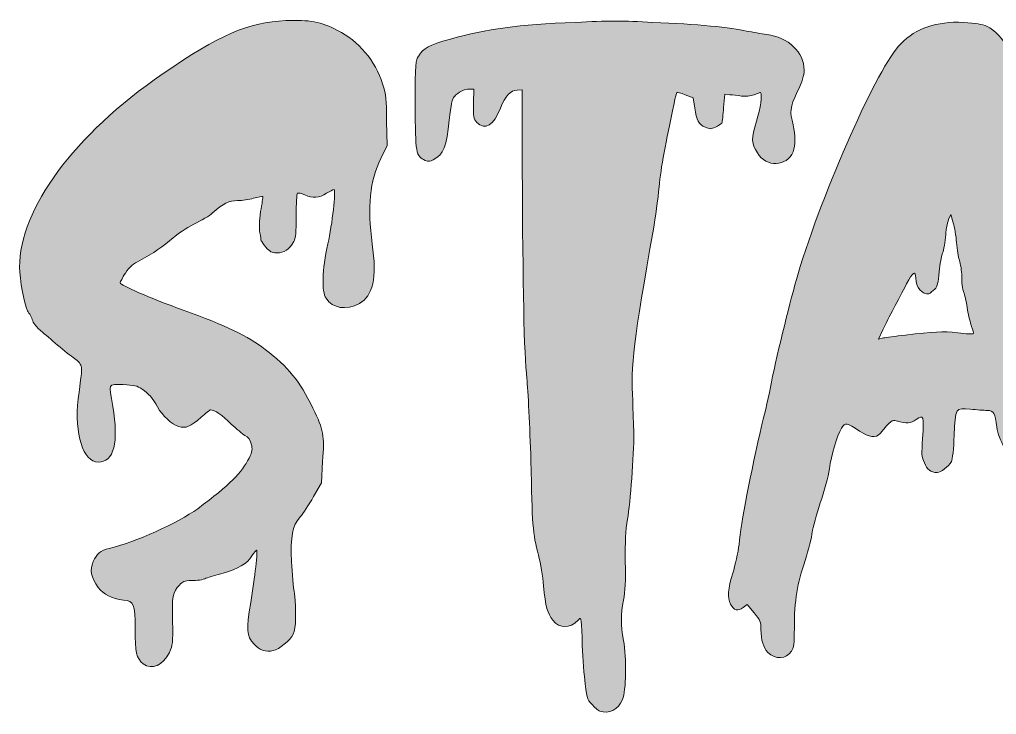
# Model space of a CAD drawing. Header units: inches. Extents: x 2.49 to 9.5, y -10.46 to -1.5.
# Drawn here: x 3.182 to 4.432, y -10.441 to -9.551 of the extents above; entities that cross this region are included whole.
import ezdxf

# ---------------------------------------------------------------- set-up
doc = ezdxf.new("R2010")
doc.units = ezdxf.units.IN
doc.header["$MEASUREMENT"] = 0
doc.layers.add('Layer 1', color=7, linetype='Continuous')

# ---------------------------------------------------------------- blocks, each defined once
blk = doc.blocks.new('block 4')
at = {"layer": 'Layer 1', "true_color": 0x231f20}
h = blk.add_hatch(color=250, dxfattribs=at)
h.dxf.hatch_style = 2
edge = h.paths.add_edge_path()
edge.add_spline(control_points=[(3.6512, -9.6812), (3.6512, -9.6812), (3.6519, -9.7122), (3.6519, -9.7122), (3.6519, -9.7122), (3.6438, -9.7291), (3.6438, -9.7291), (3.6298, -9.7571), (3.6269, -9.7917), (3.6328, -9.838), (3.6394, -9.8822), (3.6335, -9.905), (3.6166, -9.9146), (3.5989, -9.9234), (3.5827, -9.9212), (3.5739, -9.9079), (3.568, -9.8991), (3.5688, -9.8719), (3.5761, -9.838), (3.582, -9.8137), (3.5864, -9.7688), (3.5842, -9.7688), (3.5827, -9.7688), (3.5791, -9.771), (3.5746, -9.7732), (3.5651, -9.7799), (3.557, -9.7799), (3.5467, -9.7755), (3.5423, -9.7732), (3.5378, -9.7732), (3.5371, -9.7732), (3.5364, -9.7747), (3.5356, -9.7872), (3.5356, -9.8019), (3.5356, -9.824), (3.5349, -9.8307), (3.5327, -9.8351), (3.5275, -9.8454), (3.5202, -9.8498), (3.5106, -9.8498), (3.504, -9.8498), (3.5025, -9.8483), (3.4966, -9.8424), (3.4937, -9.8388), (3.4915, -9.8351), (3.4907, -9.8343), (3.4907, -9.8336), (3.49, -9.8285), (3.4893, -9.824), (3.4878, -9.8181), (3.4885, -9.8093), (3.49, -9.7968), (3.4922, -9.7872), (3.4929, -9.7784), (3.4929, -9.7777), (3.4922, -9.7769), (3.4871, -9.7784), (3.4812, -9.7799), (3.4753, -9.7813), (3.4664, -9.7828), (3.4606, -9.7828), (3.4495, -9.7828), (3.4429, -9.7858), (3.4282, -9.799), (3.4252, -9.8019), (3.4142, -9.8086), (3.4046, -9.813), (3.395, -9.8181), (3.3833, -9.8255), (3.3781, -9.8307), (3.3663, -9.841), (3.3524, -9.8505), (3.3354, -9.8594), (3.3273, -9.8638), (3.3222, -9.8675), (3.317, -9.8756), (3.3133, -9.8814), (3.3104, -9.8873), (3.3104, -9.8881), (3.3104, -9.891), (3.3472, -9.9072), (3.3921, -9.9234), (3.4451, -9.9425), (3.4738, -9.9565), (3.4959, -9.9734), (3.5253, -9.9955), (3.54, -10.0139), (3.557, -10.0485), (3.571, -10.0772), (3.5717, -10.0831), (3.5695, -10.117), (3.5695, -10.117), (3.568, -10.1442), (3.568, -10.1442), (3.568, -10.1442), (3.5577, -10.1619), (3.5577, -10.1619), (3.5518, -10.1722), (3.5445, -10.1839), (3.5408, -10.1876), (3.5305, -10.2001), (3.5283, -10.2127), (3.5297, -10.245), (3.5305, -10.2598), (3.5319, -10.2789), (3.5334, -10.2863), (3.5356, -10.3083), (3.5356, -10.3311), (3.5319, -10.3378), (3.5283, -10.3459), (3.5135, -10.3577), (3.5062, -10.3591), (3.4966, -10.3613), (3.4878, -10.3584), (3.4819, -10.351), (3.4716, -10.3392), (3.4716, -10.3334), (3.4775, -10.2973), (3.4826, -10.2657), (3.4871, -10.2303), (3.4848, -10.2303), (3.4848, -10.2303), (3.4819, -10.2333), (3.479, -10.2377), (3.4723, -10.248), (3.4613, -10.2546), (3.4422, -10.2598), (3.4341, -10.262), (3.4245, -10.2649), (3.4201, -10.2664), (3.4164, -10.2686), (3.4083, -10.2693), (3.4017, -10.2693), (3.3921, -10.2693), (3.3906, -10.2708), (3.3862, -10.2752), (3.3774, -10.284), (3.3766, -10.2899), (3.3774, -10.3216), (3.3781, -10.3503), (3.3774, -10.3518), (3.3737, -10.3613), (3.3649, -10.3783), (3.3509, -10.3842), (3.3399, -10.3761), (3.331, -10.3687), (3.3295, -10.3613), (3.3295, -10.3311), (3.3295, -10.2988), (3.3281, -10.2958), (3.3148, -10.2944), (3.2986, -10.2921), (3.2898, -10.2877), (3.2824, -10.2782), (3.2729, -10.2649), (3.2714, -10.2561), (3.2758, -10.245), (3.281, -10.2347), (3.2846, -10.2311), (3.2964, -10.2281), (3.3288, -10.2208), (3.384, -10.1957), (3.4098, -10.1773), (3.451, -10.1464), (3.4657, -10.1317), (3.4753, -10.1126), (3.4797, -10.1037), (3.4797, -10.1015), (3.4782, -10.0942), (3.4767, -10.0883), (3.4738, -10.0853), (3.4701, -10.0838), (3.4672, -10.0816), (3.4591, -10.075), (3.4525, -10.0691), (3.4407, -10.0574), (3.4311, -10.0507), (3.426, -10.0507), (3.4252, -10.0507), (3.4193, -10.0551), (3.4142, -10.0603), (3.4009, -10.0721), (3.3936, -10.075), (3.3855, -10.0721), (3.3759, -10.0691), (3.3649, -10.0588), (3.3582, -10.0471), (3.3516, -10.0353), (3.3472, -10.0301), (3.3384, -10.0242), (3.3318, -10.0198), (3.3281, -10.0191), (3.3141, -10.0184), (3.2942, -10.0184), (3.2957, -10.0154), (3.3008, -10.0463), (3.3089, -10.0927), (3.3023, -10.1177), (3.2824, -10.1177), (3.2633, -10.1177), (3.2515, -10.0816), (3.2567, -10.0367), (3.2611, -10.0022), (3.2618, -9.9999), (3.2604, -9.9948), (3.2596, -9.9918), (3.2552, -9.9867), (3.2501, -9.9838), (3.2449, -9.9801), (3.2353, -9.972), (3.2272, -9.9653), (3.2199, -9.9587), (3.211, -9.9514), (3.2074, -9.9484), (3.2044, -9.9455), (3.2, -9.9411), (3.1985, -9.9366), (3.1971, -9.933), (3.1941, -9.9271), (3.1919, -9.9241), (3.1882, -9.9182), (3.1816, -9.8829), (3.1816, -9.8682), (3.1816, -9.7931), (3.2515, -9.6989), (3.3641, -9.6209), (3.4385, -9.5701), (3.4738, -9.5546), (3.5224, -9.5524), (3.5518, -9.551), (3.568, -9.5539), (3.5886, -9.565), (3.6151, -9.5782), (3.6372, -9.604), (3.646, -9.6334), (3.6512, -9.6481), (3.6512, -9.6525), (3.6512, -9.6812)], knot_values=[0, 0, 0, 0, 1, 1, 1, 2, 2, 2, 3, 3, 3, 4, 4, 4, 5, 5, 5, 6, 6, 6, 7, 7, 7, 8, 8, 8, 9, 9, 9, 10, 10, 10, 11, 11, 11, 12, 12, 12, 13, 13, 13, 14, 14, 14, 15, 15, 15, 16, 16, 16, 17, 17, 17, 18, 18, 18, 19, 19, 19, 20, 20, 20, 21, 21, 21, 22, 22, 22, 23, 23, 23, 24, 24, 24, 25, 25, 25, 26, 26, 26, 27, 27, 27, 28, 28, 28, 29, 29, 29, 30, 30, 30, 31, 31, 31, 32, 32, 32, 33, 33, 33, 34, 34, 34, 35, 35, 35, 36, 36, 36, 37, 37, 37, 38, 38, 38, 39, 39, 39, 40, 40, 40, 41, 41, 41, 42, 42, 42, 43, 43, 43, 44, 44, 44, 45, 45, 45, 46, 46, 46, 47, 47, 47, 48, 48, 48, 49, 49, 49, 50, 50, 50, 51, 51, 51, 52, 52, 52, 53, 53, 53, 54, 54, 54, 55, 55, 55, 56, 56, 56, 57, 57, 57, 58, 58, 58, 59, 59, 59, 60, 60, 60, 61, 61, 61, 62, 62, 62, 63, 63, 63, 64, 64, 64, 65, 65, 65, 66, 66, 66, 67, 67, 67, 68, 68, 68, 69, 69, 69, 70, 70, 70, 71, 71, 71, 72, 72, 72, 73, 73, 73, 74, 74, 74, 75, 75, 75, 76, 76, 76, 77, 77, 77, 78, 78, 78, 79, 79, 79, 79], degree=3, periodic=1)
h = blk.add_hatch(color=250, dxfattribs=at)
h.dxf.hatch_style = 2
edge = h.paths.add_edge_path()
edge.add_spline(control_points=[(4.1856, -9.6157), (4.1856, -9.6231), (4.1834, -9.6297), (4.1768, -9.6437), (4.1672, -9.6643), (4.1672, -9.6687), (4.1716, -9.6857), (4.1746, -9.6997), (4.1746, -9.7114), (4.1716, -9.7203), (4.1635, -9.7394), (4.137, -9.7409), (4.126, -9.7217), (4.1179, -9.7099), (4.1179, -9.7033), (4.1245, -9.6812), (4.1297, -9.6643), (4.1326, -9.6474), (4.1297, -9.6444), (4.1297, -9.6444), (4.126, -9.6452), (4.1216, -9.6474), (4.1164, -9.6489), (4.1113, -9.6496), (4.1054, -9.6489), (4.101, -9.6481), (4.0936, -9.6474), (4.0907, -9.6474), (4.0907, -9.6474), (4.084, -9.6466), (4.084, -9.6466), (4.084, -9.6466), (4.0826, -9.6636), (4.0826, -9.6636), (4.0818, -9.6731), (4.0811, -9.682), (4.0803, -9.6835), (4.0789, -9.6849), (4.0759, -9.6871), (4.0722, -9.6886), (4.0664, -9.6916), (4.0649, -9.6916), (4.059, -9.6886), (4.0509, -9.6857), (4.048, -9.6798), (4.0457, -9.6643), (4.0457, -9.6643), (4.0435, -9.6511), (4.0435, -9.6511), (4.0435, -9.6511), (4.0332, -9.6474), (4.0332, -9.6474), (4.0281, -9.6452), (4.0229, -9.6437), (4.0229, -9.6444), (4.0222, -9.6444), (4.0207, -9.6511), (4.0193, -9.6584), (4.0082, -9.7092), (4.0023, -9.7401), (4.0001, -9.7652), (3.9986, -9.7806), (3.995, -9.8056), (3.9928, -9.8196), (3.9677, -9.9602), (3.9633, -9.997), (3.9663, -10.0382), (3.9663, -10.0522), (3.9677, -10.0713), (3.9677, -10.0809), (3.9677, -10.1089), (3.9633, -10.17), (3.9596, -10.1906), (3.9567, -10.206), (3.9567, -10.2193), (3.9567, -10.245), (3.9574, -10.2701), (3.9567, -10.2833), (3.9545, -10.2944), (3.9508, -10.3128), (3.9508, -10.326), (3.9545, -10.3459), (3.9582, -10.3687), (3.9582, -10.4106), (3.953, -10.4217), (3.9479, -10.4349), (3.9353, -10.4408), (3.9243, -10.4364), (3.9221, -10.4357), (3.9169, -10.4313), (3.914, -10.4276), (3.9074, -10.421), (3.9074, -10.4202), (3.9044, -10.3922), (3.903, -10.3768), (3.9015, -10.354), (3.9015, -10.3429), (3.9, -10.3142), (3.9008, -10.3157), (3.8963, -10.3201), (3.8853, -10.3311), (3.8735, -10.3311), (3.864, -10.3201), (3.8573, -10.3113), (3.8544, -10.3032), (3.8522, -10.2759), (3.8514, -10.2642), (3.8485, -10.2472), (3.8456, -10.2369), (3.8382, -10.209), (3.8375, -10.1972), (3.836, -10.1155), (3.8345, -10.0728), (3.8323, -10.0257), (3.8308, -10.0103), (3.8271, -9.9786), (3.8257, -9.8947), (3.8249, -9.7423), (3.8249, -9.7423), (3.8249, -9.6408), (3.8249, -9.6408), (3.8249, -9.6408), (3.8183, -9.6415), (3.8183, -9.6415), (3.8102, -9.6415), (3.8029, -9.6489), (3.797, -9.6643), (3.7889, -9.6864), (3.7771, -9.6938), (3.7668, -9.6827), (3.7624, -9.6776), (3.7624, -9.6761), (3.7624, -9.6584), (3.7624, -9.6584), (3.7631, -9.64), (3.7631, -9.64), (3.7631, -9.64), (3.7572, -9.64), (3.7572, -9.64), (3.7506, -9.64), (3.7432, -9.6437), (3.7381, -9.6496), (3.7351, -9.6525), (3.7337, -9.6599), (3.7315, -9.6798), (3.7285, -9.7129), (3.7241, -9.7239), (3.7109, -9.7306), (3.7072, -9.7328), (3.705, -9.7328), (3.7006, -9.7313), (3.6888, -9.7261), (3.688, -9.7225), (3.688, -9.6599), (3.688, -9.6062), (3.688, -9.6032), (3.6925, -9.5973), (3.6983, -9.5878), (3.705, -9.5841), (3.7329, -9.576), (3.7808, -9.5627), (3.8183, -9.5576), (3.8934, -9.5546), (3.9324, -9.5524), (3.9552, -9.5524), (3.992, -9.5546), (4.048, -9.5569), (4.0929, -9.5613), (4.112, -9.5657), (4.1194, -9.5672), (4.1311, -9.5694), (4.1378, -9.5701), (4.1657, -9.5738), (4.1856, -9.5929), (4.1856, -9.6157)], knot_values=[0, 0, 0, 0, 1, 1, 1, 2, 2, 2, 3, 3, 3, 4, 4, 4, 5, 5, 5, 6, 6, 6, 7, 7, 7, 8, 8, 8, 9, 9, 9, 10, 10, 10, 11, 11, 11, 12, 12, 12, 13, 13, 13, 14, 14, 14, 15, 15, 15, 16, 16, 16, 17, 17, 17, 18, 18, 18, 19, 19, 19, 20, 20, 20, 21, 21, 21, 22, 22, 22, 23, 23, 23, 24, 24, 24, 25, 25, 25, 26, 26, 26, 27, 27, 27, 28, 28, 28, 29, 29, 29, 30, 30, 30, 31, 31, 31, 32, 32, 32, 33, 33, 33, 34, 34, 34, 35, 35, 35, 36, 36, 36, 37, 37, 37, 38, 38, 38, 39, 39, 39, 40, 40, 40, 41, 41, 41, 42, 42, 42, 43, 43, 43, 44, 44, 44, 45, 45, 45, 46, 46, 46, 47, 47, 47, 48, 48, 48, 49, 49, 49, 50, 50, 50, 51, 51, 51, 52, 52, 52, 53, 53, 53, 54, 54, 54, 55, 55, 55, 56, 56, 56, 57, 57, 57, 58, 58, 58, 58], degree=3, periodic=1)
h = blk.add_hatch(color=250, dxfattribs=at)
h.dxf.hatch_style = 2
edge = h.paths.add_edge_path()
edge.add_spline(control_points=[(4.5838, -10.2163), (4.5963, -10.2281), (4.5985, -10.2472), (4.5912, -10.2657), (4.5897, -10.2686), (4.5882, -10.2774), (4.5868, -10.284), (4.5824, -10.3105), (4.5647, -10.3157), (4.5588, -10.2936), (4.5559, -10.2833), (4.5536, -10.2818), (4.5426, -10.2782), (4.5375, -10.2767), (4.5316, -10.2745), (4.5294, -10.2723), (4.5264, -10.2686), (4.5264, -10.2693), (4.5264, -10.2826), (4.5264, -10.2892), (4.5249, -10.2988), (4.5242, -10.3017), (4.5227, -10.3054), (4.5213, -10.3194), (4.5198, -10.3319), (4.5161, -10.3591), (4.5139, -10.368), (4.5087, -10.3724), (4.5036, -10.3775), (4.4999, -10.3768), (4.4948, -10.3716), (4.4889, -10.3643), (4.4859, -10.3554), (4.4837, -10.3297), (4.4823, -10.312), (4.4823, -10.2995), (4.4837, -10.2759), (4.4874, -10.2355), (4.4852, -10.2193), (4.4749, -10.2016), (4.4705, -10.195), (4.4668, -10.1862), (4.4661, -10.1825), (4.4653, -10.1788), (4.4631, -10.17), (4.4616, -10.1626), (4.4528, -10.1214), (4.4499, -10.1133), (4.4425, -10.1), (4.4366, -10.0897), (4.4337, -10.0816), (4.4322, -10.0728), (4.43, -10.0551), (4.4285, -10.0515), (4.4197, -10.0515), (4.416, -10.0515), (4.4064, -10.0507), (4.3983, -10.05), (4.3792, -10.0478), (4.3792, -10.0478), (4.3777, -10.0838), (4.377, -10.1), (4.3755, -10.1148), (4.3741, -10.117), (4.3704, -10.1236), (4.3608, -10.131), (4.3557, -10.131), (4.3476, -10.131), (4.3431, -10.1273), (4.3395, -10.1184), (4.3358, -10.1111), (4.3358, -10.1074), (4.3373, -10.0875), (4.3387, -10.0581), (4.3387, -10.0566), (4.3292, -10.0632), (4.3211, -10.0684), (4.3181, -10.0691), (4.3034, -10.0647), (4.2983, -10.0632), (4.2968, -10.0647), (4.2828, -10.0809), (4.2769, -10.0875), (4.2695, -10.0861), (4.2563, -10.078), (4.2408, -10.0669), (4.2379, -10.0662), (4.2335, -10.0743), (4.2276, -10.0838), (4.2202, -10.1089), (4.218, -10.1265), (4.2166, -10.1361), (4.2114, -10.1552), (4.2062, -10.17), (4.2018, -10.1847), (4.1967, -10.2016), (4.1959, -10.2075), (4.1959, -10.2134), (4.1908, -10.2296), (4.1871, -10.2436), (4.1768, -10.273), (4.1731, -10.2944), (4.1731, -10.3304), (4.1731, -10.3503), (4.1724, -10.3554), (4.1694, -10.3599), (4.1628, -10.3702), (4.1488, -10.3709), (4.1393, -10.3613), (4.1334, -10.3547), (4.1304, -10.3459), (4.1304, -10.3319), (4.1304, -10.3216), (4.1297, -10.3209), (4.1216, -10.3105), (4.1216, -10.3105), (4.1128, -10.3002), (4.1128, -10.3002), (4.1128, -10.3002), (4.1076, -10.3039), (4.1076, -10.3039), (4.101, -10.3091), (4.0958, -10.3076), (4.0914, -10.2995), (4.0877, -10.2914), (4.0877, -10.2796), (4.0944, -10.2598), (4.0973, -10.2502), (4.101, -10.2333), (4.1025, -10.223), (4.1047, -10.195), (4.1172, -10.1332), (4.1319, -10.0677), (4.1356, -10.0551), (4.1407, -10.0316), (4.1437, -10.0154), (4.1518, -9.9757), (4.1687, -9.9079), (4.1775, -9.8778), (4.2107, -9.7666), (4.2798, -9.6121), (4.3093, -9.5819), (4.3292, -9.562), (4.3549, -9.5532), (4.3895, -9.5546), (4.4057, -9.5561), (4.4131, -9.5569), (4.4197, -9.5598), (4.4285, -9.5635), (4.4403, -9.576), (4.4484, -9.59), (4.4536, -9.5988), (4.4624, -9.6356), (4.4675, -9.6673), (4.469, -9.6827), (4.4727, -9.7041), (4.4756, -9.7151), (4.4778, -9.7269), (4.4815, -9.7467), (4.4823, -9.7585), (4.4859, -9.7968), (4.4896, -9.8218), (4.4977, -9.8483), (4.5043, -9.8704), (4.5051, -9.8778), (4.508, -9.9094), (4.5117, -9.9528), (4.5161, -9.9801), (4.5264, -10.0088), (4.5316, -10.0257), (4.5345, -10.0375), (4.5367, -10.0574), (4.5397, -10.089), (4.5441, -10.1081), (4.5566, -10.1494), (4.5698, -10.1935), (4.5757, -10.2082), (4.5838, -10.2163)], knot_values=[0, 0, 0, 0, 1, 1, 1, 2, 2, 2, 3, 3, 3, 4, 4, 4, 5, 5, 5, 6, 6, 6, 7, 7, 7, 8, 8, 8, 9, 9, 9, 10, 10, 10, 11, 11, 11, 12, 12, 12, 13, 13, 13, 14, 14, 14, 15, 15, 15, 16, 16, 16, 17, 17, 17, 18, 18, 18, 19, 19, 19, 20, 20, 20, 21, 21, 21, 22, 22, 22, 23, 23, 23, 24, 24, 24, 25, 25, 25, 26, 26, 26, 27, 27, 27, 28, 28, 28, 29, 29, 29, 30, 30, 30, 31, 31, 31, 32, 32, 32, 33, 33, 33, 34, 34, 34, 35, 35, 35, 36, 36, 36, 37, 37, 37, 38, 38, 38, 39, 39, 39, 40, 40, 40, 41, 41, 41, 42, 42, 42, 43, 43, 43, 44, 44, 44, 45, 45, 45, 46, 46, 46, 47, 47, 47, 48, 48, 48, 49, 49, 49, 50, 50, 50, 51, 51, 51, 52, 52, 52, 53, 53, 53, 54, 54, 54, 55, 55, 55, 56, 56, 56, 57, 57, 57, 58, 58, 58, 59, 59, 59, 59], degree=3, periodic=1)
edge = h.paths.add_edge_path()
edge.add_spline(control_points=[(4.3998, -9.944), (4.3983, -9.9396), (4.3961, -9.93), (4.3947, -9.9227), (4.3939, -9.9153), (4.3917, -9.905), (4.3903, -9.9013), (4.388, -9.8962), (4.3873, -9.8866), (4.3873, -9.88), (4.3873, -9.8726), (4.3858, -9.8638), (4.3844, -9.8594), (4.3829, -9.8557), (4.3814, -9.8454), (4.3807, -9.8365), (4.3799, -9.8285), (4.3785, -9.8167), (4.3763, -9.8115), (4.3763, -9.8115), (4.3733, -9.8005), (4.3733, -9.8005), (4.3733, -9.8005), (4.3704, -9.8071), (4.3704, -9.8071), (4.3689, -9.8115), (4.3667, -9.8218), (4.3667, -9.8299), (4.3652, -9.8395), (4.3638, -9.8491), (4.3623, -9.8513), (4.3615, -9.8542), (4.3593, -9.8638), (4.3586, -9.8741), (4.3571, -9.8881), (4.3564, -9.8925), (4.3527, -9.8962), (4.3505, -9.8984), (4.3468, -9.9013), (4.3454, -9.9021), (4.3373, -9.9043), (4.3284, -9.8932), (4.3284, -9.8822), (4.3284, -9.8719), (4.3247, -9.8741), (4.3167, -9.8895), (4.3122, -9.8984), (4.3049, -9.9124), (4.3005, -9.9205), (4.2953, -9.9293), (4.2894, -9.9418), (4.2865, -9.9484), (4.2865, -9.9484), (4.2806, -9.9602), (4.2806, -9.9602), (4.2806, -9.9602), (4.2872, -9.9587), (4.2872, -9.9587), (4.2902, -9.958), (4.3027, -9.9565), (4.3152, -9.9551), (4.352, -9.9506), (4.3623, -9.9499), (4.3822, -9.9521), (4.3925, -9.9536), (4.4013, -9.9536), (4.402, -9.9536), (4.4028, -9.9528), (4.4013, -9.9484), (4.3998, -9.944)], knot_values=[0, 0, 0, 0, 1, 1, 1, 2, 2, 2, 3, 3, 3, 4, 4, 4, 5, 5, 5, 6, 6, 6, 7, 7, 7, 8, 8, 8, 9, 9, 9, 10, 10, 10, 11, 11, 11, 12, 12, 12, 13, 13, 13, 14, 14, 14, 15, 15, 15, 16, 16, 16, 17, 17, 17, 18, 18, 18, 19, 19, 19, 20, 20, 20, 21, 21, 21, 22, 22, 22, 23, 23, 23, 23], degree=3, periodic=1)
at = {"layer": 'Layer 1', "lineweight": 0}
for points, knots in [([(3.6512, -9.6812), (3.6512, -9.6812), (3.6519, -9.7122), (3.6519, -9.7122), (3.6519, -9.7122), (3.6438, -9.7291), (3.6438, -9.7291), (3.6298, -9.7571), (3.6269, -9.7917), (3.6328, -9.838), (3.6394, -9.8822), (3.6335, -9.905), (3.6166, -9.9146), (3.5989, -9.9234), (3.5827, -9.9212), (3.5739, -9.9079), (3.568, -9.8991), (3.5688, -9.8719), (3.5761, -9.838), (3.582, -9.8137), (3.5864, -9.7688), (3.5842, -9.7688), (3.5827, -9.7688), (3.5791, -9.771), (3.5746, -9.7732), (3.5651, -9.7799), (3.557, -9.7799), (3.5467, -9.7755), (3.5423, -9.7732), (3.5378, -9.7732), (3.5371, -9.7732), (3.5364, -9.7747), (3.5356, -9.7872), (3.5356, -9.8019), (3.5356, -9.824), (3.5349, -9.8307), (3.5327, -9.8351), (3.5275, -9.8454), (3.5202, -9.8498), (3.5106, -9.8498), (3.504, -9.8498), (3.5025, -9.8483), (3.4966, -9.8424), (3.4937, -9.8388), (3.4915, -9.8351), (3.4907, -9.8343), (3.4907, -9.8336), (3.49, -9.8285), (3.4893, -9.824), (3.4878, -9.8181), (3.4885, -9.8093), (3.49, -9.7968), (3.4922, -9.7872), (3.4929, -9.7784), (3.4929, -9.7777), (3.4922, -9.7769), (3.4871, -9.7784), (3.4812, -9.7799), (3.4753, -9.7813), (3.4664, -9.7828), (3.4606, -9.7828), (3.4495, -9.7828), (3.4429, -9.7858), (3.4282, -9.799), (3.4252, -9.8019), (3.4142, -9.8086), (3.4046, -9.813), (3.395, -9.8181), (3.3833, -9.8255), (3.3781, -9.8307), (3.3663, -9.841), (3.3524, -9.8505), (3.3354, -9.8594), (3.3273, -9.8638), (3.3222, -9.8675), (3.317, -9.8756), (3.3133, -9.8814), (3.3104, -9.8873), (3.3104, -9.8881), (3.3104, -9.891), (3.3472, -9.9072), (3.3921, -9.9234), (3.4451, -9.9425), (3.4738, -9.9565), (3.4959, -9.9734), (3.5253, -9.9955), (3.54, -10.0139), (3.557, -10.0485), (3.571, -10.0772), (3.5717, -10.0831), (3.5695, -10.117), (3.5695, -10.117), (3.568, -10.1442), (3.568, -10.1442), (3.568, -10.1442), (3.5577, -10.1619), (3.5577, -10.1619), (3.5518, -10.1722), (3.5445, -10.1839), (3.5408, -10.1876), (3.5305, -10.2001), (3.5283, -10.2127), (3.5297, -10.245), (3.5305, -10.2598), (3.5319, -10.2789), (3.5334, -10.2863), (3.5356, -10.3083), (3.5356, -10.3311), (3.5319, -10.3378), (3.5283, -10.3459), (3.5135, -10.3577), (3.5062, -10.3591), (3.4966, -10.3613), (3.4878, -10.3584), (3.4819, -10.351), (3.4716, -10.3392), (3.4716, -10.3334), (3.4775, -10.2973), (3.4826, -10.2657), (3.4871, -10.2303), (3.4848, -10.2303), (3.4848, -10.2303), (3.4819, -10.2333), (3.479, -10.2377), (3.4723, -10.248), (3.4613, -10.2546), (3.4422, -10.2598), (3.4341, -10.262), (3.4245, -10.2649), (3.4201, -10.2664), (3.4164, -10.2686), (3.4083, -10.2693), (3.4017, -10.2693), (3.3921, -10.2693), (3.3906, -10.2708), (3.3862, -10.2752), (3.3774, -10.284), (3.3766, -10.2899), (3.3774, -10.3216), (3.3781, -10.3503), (3.3774, -10.3518), (3.3737, -10.3613), (3.3649, -10.3783), (3.3509, -10.3842), (3.3399, -10.3761), (3.331, -10.3687), (3.3295, -10.3613), (3.3295, -10.3311), (3.3295, -10.2988), (3.3281, -10.2958), (3.3148, -10.2944), (3.2986, -10.2921), (3.2898, -10.2877), (3.2824, -10.2782), (3.2729, -10.2649), (3.2714, -10.2561), (3.2758, -10.245), (3.281, -10.2347), (3.2846, -10.2311), (3.2964, -10.2281), (3.3288, -10.2208), (3.384, -10.1957), (3.4098, -10.1773), (3.451, -10.1464), (3.4657, -10.1317), (3.4753, -10.1126), (3.4797, -10.1037), (3.4797, -10.1015), (3.4782, -10.0942), (3.4767, -10.0883), (3.4738, -10.0853), (3.4701, -10.0838), (3.4672, -10.0816), (3.4591, -10.075), (3.4525, -10.0691), (3.4407, -10.0574), (3.4311, -10.0507), (3.426, -10.0507), (3.4252, -10.0507), (3.4193, -10.0551), (3.4142, -10.0603), (3.4009, -10.0721), (3.3936, -10.075), (3.3855, -10.0721), (3.3759, -10.0691), (3.3649, -10.0588), (3.3582, -10.0471), (3.3516, -10.0353), (3.3472, -10.0301), (3.3384, -10.0242), (3.3318, -10.0198), (3.3281, -10.0191), (3.3141, -10.0184), (3.2942, -10.0184), (3.2957, -10.0154), (3.3008, -10.0463), (3.3089, -10.0927), (3.3023, -10.1177), (3.2824, -10.1177), (3.2633, -10.1177), (3.2515, -10.0816), (3.2567, -10.0367), (3.2611, -10.0022), (3.2618, -9.9999), (3.2604, -9.9948), (3.2596, -9.9918), (3.2552, -9.9867), (3.2501, -9.9838), (3.2449, -9.9801), (3.2353, -9.972), (3.2272, -9.9653), (3.2199, -9.9587), (3.211, -9.9514), (3.2074, -9.9484), (3.2044, -9.9455), (3.2, -9.9411), (3.1985, -9.9366), (3.1971, -9.933), (3.1941, -9.9271), (3.1919, -9.9241), (3.1882, -9.9182), (3.1816, -9.8829), (3.1816, -9.8682), (3.1816, -9.7931), (3.2515, -9.6989), (3.3641, -9.6209), (3.4385, -9.5701), (3.4738, -9.5546), (3.5224, -9.5524), (3.5518, -9.551), (3.568, -9.5539), (3.5886, -9.565), (3.6151, -9.5782), (3.6372, -9.604), (3.646, -9.6334), (3.6512, -9.6481), (3.6512, -9.6525), (3.6512, -9.6812)], [0, 0, 0, 0, 1, 1, 1, 2, 2, 2, 3, 3, 3, 4, 4, 4, 5, 5, 5, 6, 6, 6, 7, 7, 7, 8, 8, 8, 9, 9, 9, 10, 10, 10, 11, 11, 11, 12, 12, 12, 13, 13, 13, 14, 14, 14, 15, 15, 15, 16, 16, 16, 17, 17, 17, 18, 18, 18, 19, 19, 19, 20, 20, 20, 21, 21, 21, 22, 22, 22, 23, 23, 23, 24, 24, 24, 25, 25, 25, 26, 26, 26, 27, 27, 27, 28, 28, 28, 29, 29, 29, 30, 30, 30, 31, 31, 31, 32, 32, 32, 33, 33, 33, 34, 34, 34, 35, 35, 35, 36, 36, 36, 37, 37, 37, 38, 38, 38, 39, 39, 39, 40, 40, 40, 41, 41, 41, 42, 42, 42, 43, 43, 43, 44, 44, 44, 45, 45, 45, 46, 46, 46, 47, 47, 47, 48, 48, 48, 49, 49, 49, 50, 50, 50, 51, 51, 51, 52, 52, 52, 53, 53, 53, 54, 54, 54, 55, 55, 55, 56, 56, 56, 57, 57, 57, 58, 58, 58, 59, 59, 59, 60, 60, 60, 61, 61, 61, 62, 62, 62, 63, 63, 63, 64, 64, 64, 65, 65, 65, 66, 66, 66, 67, 67, 67, 68, 68, 68, 69, 69, 69, 70, 70, 70, 71, 71, 71, 72, 72, 72, 73, 73, 73, 74, 74, 74, 75, 75, 75, 76, 76, 76, 77, 77, 77, 78, 78, 78, 79, 79, 79, 79]), ([(4.1856, -9.6157), (4.1856, -9.6231), (4.1834, -9.6297), (4.1768, -9.6437), (4.1672, -9.6643), (4.1672, -9.6687), (4.1716, -9.6857), (4.1746, -9.6997), (4.1746, -9.7114), (4.1716, -9.7203), (4.1635, -9.7394), (4.137, -9.7409), (4.126, -9.7217), (4.1179, -9.7099), (4.1179, -9.7033), (4.1245, -9.6812), (4.1297, -9.6643), (4.1326, -9.6474), (4.1297, -9.6444), (4.1297, -9.6444), (4.126, -9.6452), (4.1216, -9.6474), (4.1164, -9.6489), (4.1113, -9.6496), (4.1054, -9.6489), (4.101, -9.6481), (4.0936, -9.6474), (4.0907, -9.6474), (4.0907, -9.6474), (4.084, -9.6466), (4.084, -9.6466), (4.084, -9.6466), (4.0826, -9.6636), (4.0826, -9.6636), (4.0818, -9.6731), (4.0811, -9.682), (4.0803, -9.6835), (4.0789, -9.6849), (4.0759, -9.6871), (4.0722, -9.6886), (4.0664, -9.6916), (4.0649, -9.6916), (4.059, -9.6886), (4.0509, -9.6857), (4.048, -9.6798), (4.0457, -9.6643), (4.0457, -9.6643), (4.0435, -9.6511), (4.0435, -9.6511), (4.0435, -9.6511), (4.0332, -9.6474), (4.0332, -9.6474), (4.0281, -9.6452), (4.0229, -9.6437), (4.0229, -9.6444), (4.0222, -9.6444), (4.0207, -9.6511), (4.0193, -9.6584), (4.0082, -9.7092), (4.0023, -9.7401), (4.0001, -9.7652), (3.9986, -9.7806), (3.995, -9.8056), (3.9928, -9.8196), (3.9677, -9.9602), (3.9633, -9.997), (3.9663, -10.0382), (3.9663, -10.0522), (3.9677, -10.0713), (3.9677, -10.0809), (3.9677, -10.1089), (3.9633, -10.17), (3.9596, -10.1906), (3.9567, -10.206), (3.9567, -10.2193), (3.9567, -10.245), (3.9574, -10.2701), (3.9567, -10.2833), (3.9545, -10.2944), (3.9508, -10.3128), (3.9508, -10.326), (3.9545, -10.3459), (3.9582, -10.3687), (3.9582, -10.4106), (3.953, -10.4217), (3.9479, -10.4349), (3.9353, -10.4408), (3.9243, -10.4364), (3.9221, -10.4357), (3.9169, -10.4313), (3.914, -10.4276), (3.9074, -10.421), (3.9074, -10.4202), (3.9044, -10.3922), (3.903, -10.3768), (3.9015, -10.354), (3.9015, -10.3429), (3.9, -10.3142), (3.9008, -10.3157), (3.8963, -10.3201), (3.8853, -10.3311), (3.8735, -10.3311), (3.864, -10.3201), (3.8573, -10.3113), (3.8544, -10.3032), (3.8522, -10.2759), (3.8514, -10.2642), (3.8485, -10.2472), (3.8456, -10.2369), (3.8382, -10.209), (3.8375, -10.1972), (3.836, -10.1155), (3.8345, -10.0728), (3.8323, -10.0257), (3.8308, -10.0103), (3.8271, -9.9786), (3.8257, -9.8947), (3.8249, -9.7423), (3.8249, -9.7423), (3.8249, -9.6408), (3.8249, -9.6408), (3.8249, -9.6408), (3.8183, -9.6415), (3.8183, -9.6415), (3.8102, -9.6415), (3.8029, -9.6489), (3.797, -9.6643), (3.7889, -9.6864), (3.7771, -9.6938), (3.7668, -9.6827), (3.7624, -9.6776), (3.7624, -9.6761), (3.7624, -9.6584), (3.7624, -9.6584), (3.7631, -9.64), (3.7631, -9.64), (3.7631, -9.64), (3.7572, -9.64), (3.7572, -9.64), (3.7506, -9.64), (3.7432, -9.6437), (3.7381, -9.6496), (3.7351, -9.6525), (3.7337, -9.6599), (3.7315, -9.6798), (3.7285, -9.7129), (3.7241, -9.7239), (3.7109, -9.7306), (3.7072, -9.7328), (3.705, -9.7328), (3.7006, -9.7313), (3.6888, -9.7261), (3.688, -9.7225), (3.688, -9.6599), (3.688, -9.6062), (3.688, -9.6032), (3.6925, -9.5973), (3.6983, -9.5878), (3.705, -9.5841), (3.7329, -9.576), (3.7808, -9.5627), (3.8183, -9.5576), (3.8934, -9.5546), (3.9324, -9.5524), (3.9552, -9.5524), (3.992, -9.5546), (4.048, -9.5569), (4.0929, -9.5613), (4.112, -9.5657), (4.1194, -9.5672), (4.1311, -9.5694), (4.1378, -9.5701), (4.1657, -9.5738), (4.1856, -9.5929), (4.1856, -9.6157)], [0, 0, 0, 0, 1, 1, 1, 2, 2, 2, 3, 3, 3, 4, 4, 4, 5, 5, 5, 6, 6, 6, 7, 7, 7, 8, 8, 8, 9, 9, 9, 10, 10, 10, 11, 11, 11, 12, 12, 12, 13, 13, 13, 14, 14, 14, 15, 15, 15, 16, 16, 16, 17, 17, 17, 18, 18, 18, 19, 19, 19, 20, 20, 20, 21, 21, 21, 22, 22, 22, 23, 23, 23, 24, 24, 24, 25, 25, 25, 26, 26, 26, 27, 27, 27, 28, 28, 28, 29, 29, 29, 30, 30, 30, 31, 31, 31, 32, 32, 32, 33, 33, 33, 34, 34, 34, 35, 35, 35, 36, 36, 36, 37, 37, 37, 38, 38, 38, 39, 39, 39, 40, 40, 40, 41, 41, 41, 42, 42, 42, 43, 43, 43, 44, 44, 44, 45, 45, 45, 46, 46, 46, 47, 47, 47, 48, 48, 48, 49, 49, 49, 50, 50, 50, 51, 51, 51, 52, 52, 52, 53, 53, 53, 54, 54, 54, 55, 55, 55, 56, 56, 56, 57, 57, 57, 58, 58, 58, 58]), ([(4.5838, -10.2163), (4.5963, -10.2281), (4.5985, -10.2472), (4.5912, -10.2657), (4.5897, -10.2686), (4.5882, -10.2774), (4.5868, -10.284), (4.5824, -10.3105), (4.5647, -10.3157), (4.5588, -10.2936), (4.5559, -10.2833), (4.5536, -10.2818), (4.5426, -10.2782), (4.5375, -10.2767), (4.5316, -10.2745), (4.5294, -10.2723), (4.5264, -10.2686), (4.5264, -10.2693), (4.5264, -10.2826), (4.5264, -10.2892), (4.5249, -10.2988), (4.5242, -10.3017), (4.5227, -10.3054), (4.5213, -10.3194), (4.5198, -10.3319), (4.5161, -10.3591), (4.5139, -10.368), (4.5087, -10.3724), (4.5036, -10.3775), (4.4999, -10.3768), (4.4948, -10.3716), (4.4889, -10.3643), (4.4859, -10.3554), (4.4837, -10.3297), (4.4823, -10.312), (4.4823, -10.2995), (4.4837, -10.2759), (4.4874, -10.2355), (4.4852, -10.2193), (4.4749, -10.2016), (4.4705, -10.195), (4.4668, -10.1862), (4.4661, -10.1825), (4.4653, -10.1788), (4.4631, -10.17), (4.4616, -10.1626), (4.4528, -10.1214), (4.4499, -10.1133), (4.4425, -10.1), (4.4366, -10.0897), (4.4337, -10.0816), (4.4322, -10.0728), (4.43, -10.0551), (4.4285, -10.0515), (4.4197, -10.0515), (4.416, -10.0515), (4.4064, -10.0507), (4.3983, -10.05), (4.3792, -10.0478), (4.3792, -10.0478), (4.3777, -10.0838), (4.377, -10.1), (4.3755, -10.1148), (4.3741, -10.117), (4.3704, -10.1236), (4.3608, -10.131), (4.3557, -10.131), (4.3476, -10.131), (4.3431, -10.1273), (4.3395, -10.1184), (4.3358, -10.1111), (4.3358, -10.1074), (4.3373, -10.0875), (4.3387, -10.0581), (4.3387, -10.0566), (4.3292, -10.0632), (4.3211, -10.0684), (4.3181, -10.0691), (4.3034, -10.0647), (4.2983, -10.0632), (4.2968, -10.0647), (4.2828, -10.0809), (4.2769, -10.0875), (4.2695, -10.0861), (4.2563, -10.078), (4.2408, -10.0669), (4.2379, -10.0662), (4.2335, -10.0743), (4.2276, -10.0838), (4.2202, -10.1089), (4.218, -10.1265), (4.2166, -10.1361), (4.2114, -10.1552), (4.2062, -10.17), (4.2018, -10.1847), (4.1967, -10.2016), (4.1959, -10.2075), (4.1959, -10.2134), (4.1908, -10.2296), (4.1871, -10.2436), (4.1768, -10.273), (4.1731, -10.2944), (4.1731, -10.3304), (4.1731, -10.3503), (4.1724, -10.3554), (4.1694, -10.3599), (4.1628, -10.3702), (4.1488, -10.3709), (4.1393, -10.3613), (4.1334, -10.3547), (4.1304, -10.3459), (4.1304, -10.3319), (4.1304, -10.3216), (4.1297, -10.3209), (4.1216, -10.3105), (4.1216, -10.3105), (4.1128, -10.3002), (4.1128, -10.3002), (4.1128, -10.3002), (4.1076, -10.3039), (4.1076, -10.3039), (4.101, -10.3091), (4.0958, -10.3076), (4.0914, -10.2995), (4.0877, -10.2914), (4.0877, -10.2796), (4.0944, -10.2598), (4.0973, -10.2502), (4.101, -10.2333), (4.1025, -10.223), (4.1047, -10.195), (4.1172, -10.1332), (4.1319, -10.0677), (4.1356, -10.0551), (4.1407, -10.0316), (4.1437, -10.0154), (4.1518, -9.9757), (4.1687, -9.9079), (4.1775, -9.8778), (4.2107, -9.7666), (4.2798, -9.6121), (4.3093, -9.5819), (4.3292, -9.562), (4.3549, -9.5532), (4.3895, -9.5546), (4.4057, -9.5561), (4.4131, -9.5569), (4.4197, -9.5598), (4.4285, -9.5635), (4.4403, -9.576), (4.4484, -9.59), (4.4536, -9.5988), (4.4624, -9.6356), (4.4675, -9.6673), (4.469, -9.6827), (4.4727, -9.7041), (4.4756, -9.7151), (4.4778, -9.7269), (4.4815, -9.7467), (4.4823, -9.7585), (4.4859, -9.7968), (4.4896, -9.8218), (4.4977, -9.8483), (4.5043, -9.8704), (4.5051, -9.8778), (4.508, -9.9094), (4.5117, -9.9528), (4.5161, -9.9801), (4.5264, -10.0088), (4.5316, -10.0257), (4.5345, -10.0375), (4.5367, -10.0574), (4.5397, -10.089), (4.5441, -10.1081), (4.5566, -10.1494), (4.5698, -10.1935), (4.5757, -10.2082), (4.5838, -10.2163)], [0, 0, 0, 0, 1, 1, 1, 2, 2, 2, 3, 3, 3, 4, 4, 4, 5, 5, 5, 6, 6, 6, 7, 7, 7, 8, 8, 8, 9, 9, 9, 10, 10, 10, 11, 11, 11, 12, 12, 12, 13, 13, 13, 14, 14, 14, 15, 15, 15, 16, 16, 16, 17, 17, 17, 18, 18, 18, 19, 19, 19, 20, 20, 20, 21, 21, 21, 22, 22, 22, 23, 23, 23, 24, 24, 24, 25, 25, 25, 26, 26, 26, 27, 27, 27, 28, 28, 28, 29, 29, 29, 30, 30, 30, 31, 31, 31, 32, 32, 32, 33, 33, 33, 34, 34, 34, 35, 35, 35, 36, 36, 36, 37, 37, 37, 38, 38, 38, 39, 39, 39, 40, 40, 40, 41, 41, 41, 42, 42, 42, 43, 43, 43, 44, 44, 44, 45, 45, 45, 46, 46, 46, 47, 47, 47, 48, 48, 48, 49, 49, 49, 50, 50, 50, 51, 51, 51, 52, 52, 52, 53, 53, 53, 54, 54, 54, 55, 55, 55, 56, 56, 56, 57, 57, 57, 58, 58, 58, 59, 59, 59, 59]), ([(4.3998, -9.944), (4.3983, -9.9396), (4.3961, -9.93), (4.3947, -9.9227), (4.3939, -9.9153), (4.3917, -9.905), (4.3903, -9.9013), (4.388, -9.8962), (4.3873, -9.8866), (4.3873, -9.88), (4.3873, -9.8726), (4.3858, -9.8638), (4.3844, -9.8594), (4.3829, -9.8557), (4.3814, -9.8454), (4.3807, -9.8365), (4.3799, -9.8285), (4.3785, -9.8167), (4.3763, -9.8115), (4.3763, -9.8115), (4.3733, -9.8005), (4.3733, -9.8005), (4.3733, -9.8005), (4.3704, -9.8071), (4.3704, -9.8071), (4.3689, -9.8115), (4.3667, -9.8218), (4.3667, -9.8299), (4.3652, -9.8395), (4.3638, -9.8491), (4.3623, -9.8513), (4.3615, -9.8542), (4.3593, -9.8638), (4.3586, -9.8741), (4.3571, -9.8881), (4.3564, -9.8925), (4.3527, -9.8962), (4.3505, -9.8984), (4.3468, -9.9013), (4.3454, -9.9021), (4.3373, -9.9043), (4.3284, -9.8932), (4.3284, -9.8822), (4.3284, -9.8719), (4.3247, -9.8741), (4.3167, -9.8895), (4.3122, -9.8984), (4.3049, -9.9124), (4.3005, -9.9205), (4.2953, -9.9293), (4.2894, -9.9418), (4.2865, -9.9484), (4.2865, -9.9484), (4.2806, -9.9602), (4.2806, -9.9602), (4.2806, -9.9602), (4.2872, -9.9587), (4.2872, -9.9587), (4.2902, -9.958), (4.3027, -9.9565), (4.3152, -9.9551), (4.352, -9.9506), (4.3623, -9.9499), (4.3822, -9.9521), (4.3925, -9.9536), (4.4013, -9.9536), (4.402, -9.9536), (4.4028, -9.9528), (4.4013, -9.9484), (4.3998, -9.944)], [0, 0, 0, 0, 1, 1, 1, 2, 2, 2, 3, 3, 3, 4, 4, 4, 5, 5, 5, 6, 6, 6, 7, 7, 7, 8, 8, 8, 9, 9, 9, 10, 10, 10, 11, 11, 11, 12, 12, 12, 13, 13, 13, 14, 14, 14, 15, 15, 15, 16, 16, 16, 17, 17, 17, 18, 18, 18, 19, 19, 19, 20, 20, 20, 21, 21, 21, 22, 22, 22, 23, 23, 23, 23])]:
    blk.add_open_spline(points, degree=3, knots=knots, dxfattribs=at)
blk = doc.blocks.new('block 2')
at = {"layer": 'Layer 1'}
blk.add_blockref('block 4', (0, 0), dxfattribs=at)

msp = doc.modelspace()

# ---------------------------------------------------------------- block references
at = {"layer": 'Layer 1'}
msp.add_blockref('block 2', (0, 0), dxfattribs=at)

doc.saveas('drawing.dxf')
